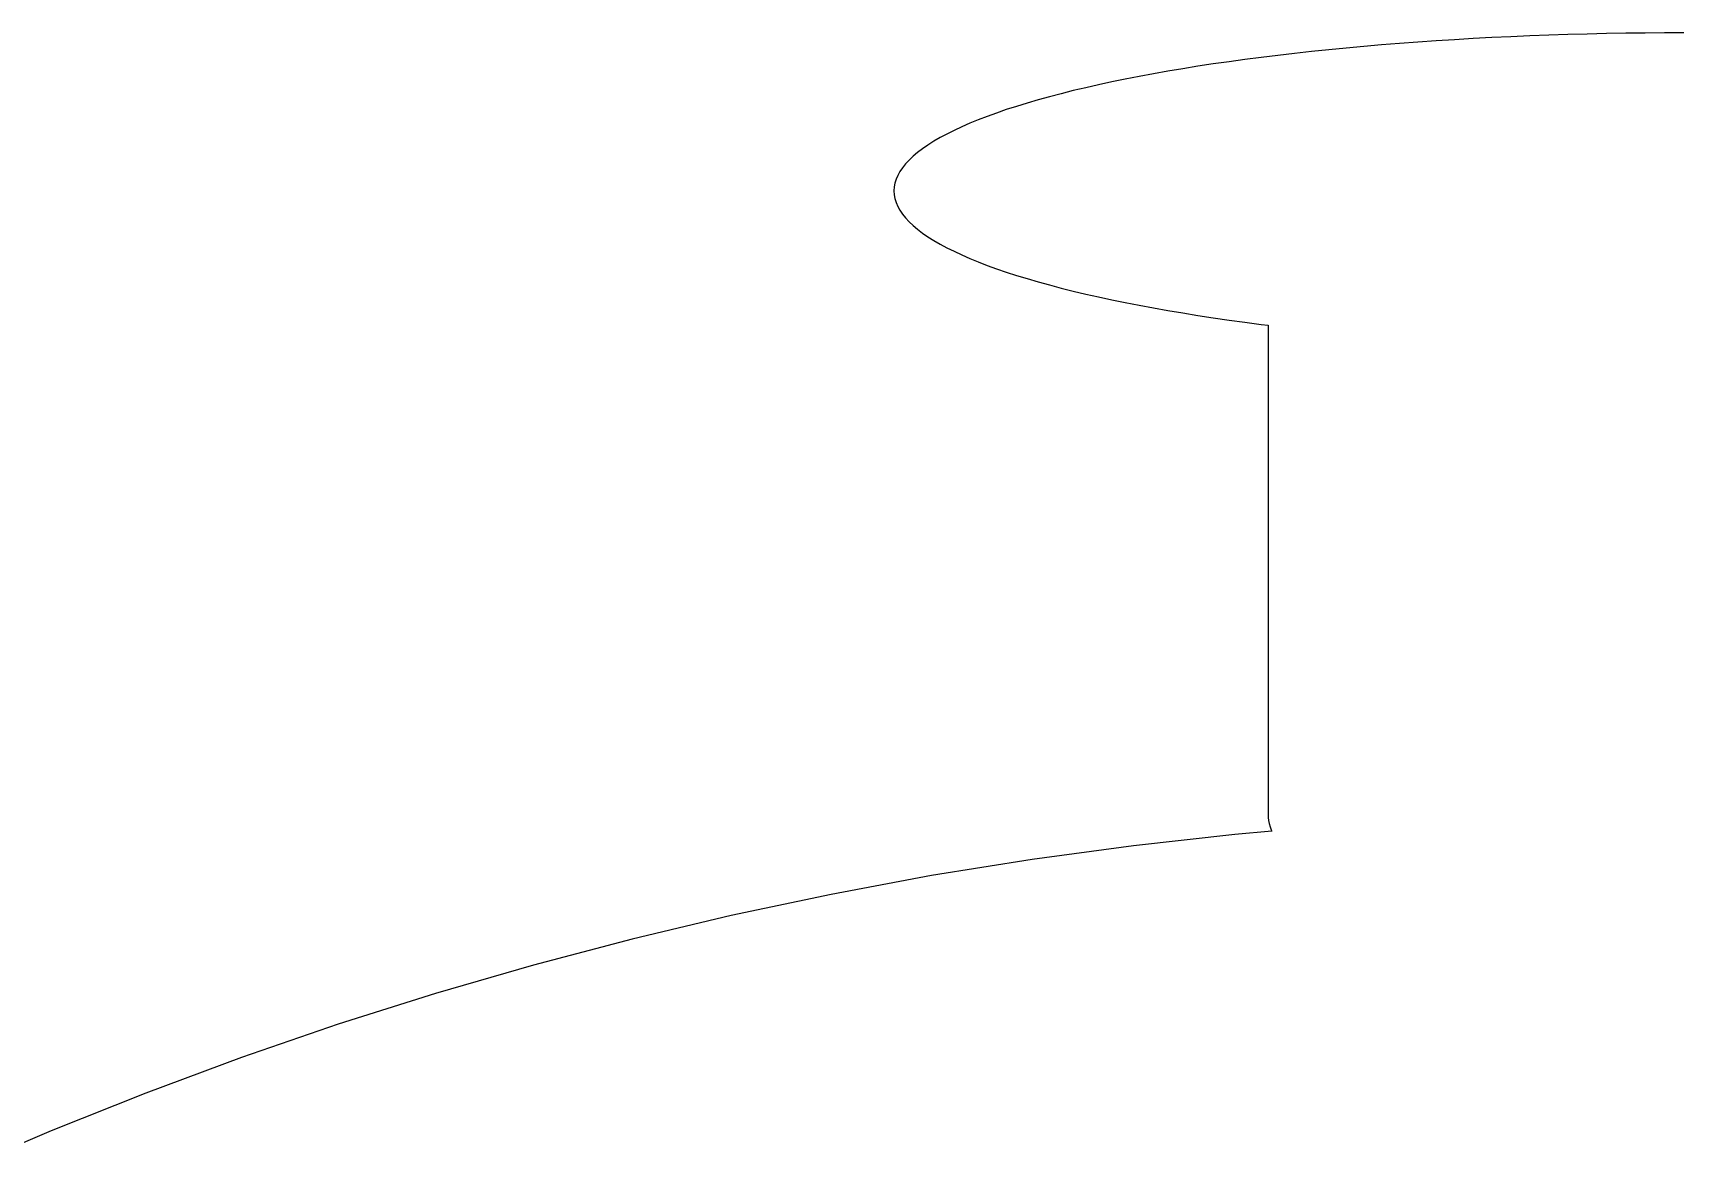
# Model space of a CAD drawing. Header units: metres. Extents: x -53 to 53, y -52 to 53.
# Drawn here: x -17.42 to 0.39, y 41.14 to 53.46 of the extents above; entities that cross this region are included whole.
import ezdxf

# ---------------------------------------------------------------- set-up
doc = ezdxf.new("R2010")
doc.units = ezdxf.units.M

msp = doc.modelspace()

# ---------------------------------------------------------------- linework, layer by layer
for p, q in [((-1.42331, 53.4184), (-1.62747, 53.4088)), ((-1.21802, 53.4271), (-1.42331, 53.4184)), ((-1.01172, 53.4348), (-1.21802, 53.4271)), ((-0.80454, 53.4415), (-1.01172, 53.4348)), ((-0.5966, 53.4471), (-0.80454, 53.4415)), ((-0.38805, 53.4518), (-0.5966, 53.4471)), ((-0.17897, 53.4554), (-0.38805, 53.4518)), ((0.03046, 53.4579), (-0.17897, 53.4554)), ((0.24016, 53.4595), (0.03046, 53.4579)), ((0.45, 53.46), (0.24016, 53.4595)), ((-3.58043, 53.2581), (-3.76427, 53.2378)), ((-3.39417, 53.2774), (-3.58043, 53.2581)), ((-3.20558, 53.2958), (-3.39417, 53.2774)), ((-3.0148, 53.3133), (-3.20558, 53.2958)), ((-2.82193, 53.3298), (-3.0148, 53.3133)), ((-2.62709, 53.3454), (-2.82193, 53.3298)), ((-2.4304, 53.36), (-2.62709, 53.3454)), ((-2.23196, 53.3737), (-2.4304, 53.36)), ((-2.03192, 53.3864), (-2.23196, 53.3737)), ((-1.83038, 53.3981), (-2.03192, 53.3864)), ((-1.62747, 53.4088), (-1.83038, 53.3981)), ((-4.97406, 53.0718), (-5.13461, 53.0448)), ((-4.81023, 53.0981), (-4.97406, 53.0718)), ((-4.64322, 53.1235), (-4.81023, 53.0981)), ((-4.47316, 53.1481), (-4.64322, 53.1235)), ((-4.30013, 53.1718), (-4.47316, 53.1481)), ((-4.12422, 53.1947), (-4.30013, 53.1718)), ((-3.94557, 53.2167), (-4.12422, 53.1947)), ((-3.76427, 53.2378), (-3.94557, 53.2167)), ((-5.88513, 52.8984), (-6.02412, 52.8669)), ((-5.74231, 52.9291), (-5.88513, 52.8984)), ((-5.59575, 52.9592), (-5.74231, 52.9291)), ((-5.44556, 52.9884), (-5.59575, 52.9592)), ((-5.29182, 53.017), (-5.44556, 52.9884)), ((-5.13461, 53.0448), (-5.29182, 53.017)), ((-6.54034, 52.7346), (-6.65906, 52.7)), ((-6.41742, 52.7686), (-6.54034, 52.7346)), ((-6.29036, 52.802), (-6.41742, 52.7686)), ((-6.15923, 52.8348), (-6.29036, 52.802)), ((-6.02412, 52.8669), (-6.15923, 52.8348)), ((-7.09042, 52.5561), (-7.18706, 52.5188)), ((-6.98924, 52.5928), (-7.09042, 52.5561)), ((-6.88358, 52.6291), (-6.98924, 52.5928)), ((-6.77348, 52.6648), (-6.88358, 52.6291)), ((-6.65906, 52.7), (-6.77348, 52.6648)), ((-7.52708, 52.3654), (-7.60019, 52.3261)), ((-7.44916, 52.4044), (-7.52708, 52.3654)), ((-7.36649, 52.443), (-7.44916, 52.4044)), ((-7.2791, 52.4811), (-7.36649, 52.443)), ((-7.18706, 52.5188), (-7.2791, 52.4811)), ((-7.79028, 52.2061), (-7.84377, 52.1655)), ((-7.73183, 52.2464), (-7.79028, 52.2061)), ((-7.66846, 52.2864), (-7.73183, 52.2464)), ((-7.60019, 52.3261), (-7.66846, 52.2864)), ((-8.00745, 52.0009), (-8.03569, 51.9593)), ((-7.97412, 52.0423), (-8.00745, 52.0009)), ((-7.9357, 52.0836), (-7.97412, 52.0423)), ((-7.89224, 52.1246), (-7.9357, 52.0836)), ((-7.84377, 52.1655), (-7.89224, 52.1246)), ((-8.08969, 51.8339), (-8.09741, 51.792)), ((-8.07683, 51.8758), (-8.08969, 51.8339)), ((-8.05882, 51.9176), (-8.07683, 51.8758)), ((-8.03569, 51.9593), (-8.05882, 51.9176)), ((-8.09741, 51.792), (-8.09999, 51.75)), ((-8.09999, 51.75), (-8.09741, 51.708)), ((-8.09741, 51.708), (-8.08969, 51.6661)), ((-8.08969, 51.6661), (-8.07683, 51.6242)), ((-8.07683, 51.6242), (-8.05882, 51.5824)), ((-8.05882, 51.5824), (-8.03569, 51.5407)), ((-8.03569, 51.5407), (-8.00745, 51.4991)), ((-8.00745, 51.4991), (-7.97412, 51.4576)), ((-7.97412, 51.4576), (-7.9357, 51.4164)), ((-7.9357, 51.4164), (-7.89224, 51.3753)), ((-7.89224, 51.3753), (-7.84377, 51.3345)), ((-7.84377, 51.3345), (-7.79028, 51.2939)), ((-7.79028, 51.2939), (-7.73183, 51.2536)), ((-7.73183, 51.2536), (-7.66846, 51.2136)), ((-7.66846, 51.2136), (-7.60019, 51.1739)), ((-7.60019, 51.1739), (-7.52708, 51.1346)), ((-7.52708, 51.1346), (-7.44916, 51.0956)), ((-7.44916, 51.0956), (-7.36649, 51.057)), ((-7.36649, 51.057), (-7.2791, 51.0189)), ((-7.2791, 51.0189), (-7.18706, 50.9812)), ((-7.18706, 50.9812), (-7.09042, 50.9439)), ((-7.09042, 50.9439), (-6.98924, 50.9071)), ((-6.98924, 50.9071), (-6.88358, 50.8709)), ((-6.88358, 50.8709), (-6.77348, 50.8351)), ((-6.77348, 50.8351), (-6.65906, 50.8)), ((-6.65906, 50.8), (-6.54034, 50.7654)), ((-6.54034, 50.7654), (-6.41742, 50.7314)), ((-6.41742, 50.7314), (-6.29036, 50.698)), ((-6.29036, 50.698), (-6.15923, 50.6652)), ((-6.15923, 50.6652), (-6.02412, 50.6331)), ((-6.02412, 50.6331), (-5.88513, 50.6016)), ((-5.88513, 50.6016), (-5.74231, 50.5709)), ((-5.74231, 50.5709), (-5.59575, 50.5408)), ((-5.59575, 50.5408), (-5.44556, 50.5115)), ((-5.44556, 50.5115), (-5.29182, 50.483)), ((-5.29182, 50.483), (-5.13461, 50.4552)), ((-5.13461, 50.4552), (-4.97406, 50.4281)), ((-4.97406, 50.4281), (-4.81023, 50.4019)), ((-4.81023, 50.4019), (-4.64322, 50.3765)), ((-4.64322, 50.3765), (-4.47316, 50.3519)), ((-4.47316, 50.3519), (-4.30013, 50.3282)), ((-4.30013, 50.3282), (-4.12422, 50.3053)), ((-4.12422, 50.3053), (-4.04999, 50.2961)), ((-4.04999, 50.2961), (-4.04999, 45)), ((-4.04999, 45), (-4.04863, 44.9669)), ((-4.04863, 44.9669), (-4.04457, 44.9337)), ((-4.04457, 44.9337), (-4.0378, 44.9007)), ((-4.0378, 44.9007), (-4.02832, 44.8677)), ((-4.41077, 44.7833), (-5.50847, 44.6616)), ((-4.00854, 44.8179), (-4.41077, 44.7833)), ((-4.02832, 44.8677), (-4.01614, 44.8347)), ((-4.01614, 44.8347), (-4.00854, 44.8179)), ((-5.50847, 44.6616), (-6.60286, 44.5129)), ((-7.69328, 44.3375), (-8.77905, 44.1353)), ((-6.60286, 44.5129), (-7.69328, 44.3375)), ((-8.77905, 44.1353), (-9.85954, 43.9066)), ((-9.85954, 43.9066), (-10.9341, 43.6514)), ((-10.9341, 43.6514), (-12.0021, 43.3699)), ((-12.0021, 43.3699), (-13.0628, 43.0623)), ((-13.0628, 43.0623), (-14.1157, 42.7288)), ((-14.1157, 42.7288), (-15.16, 42.3695)), ((-15.16, 42.3695), (-16.1953, 41.9847)), ((-16.1953, 41.9847), (-17.2207, 41.5746)), ((-17.2207, 41.5746), (-18.2359, 41.1394))]:
    msp.add_line(p, q)

doc.saveas('drawing.dxf')
